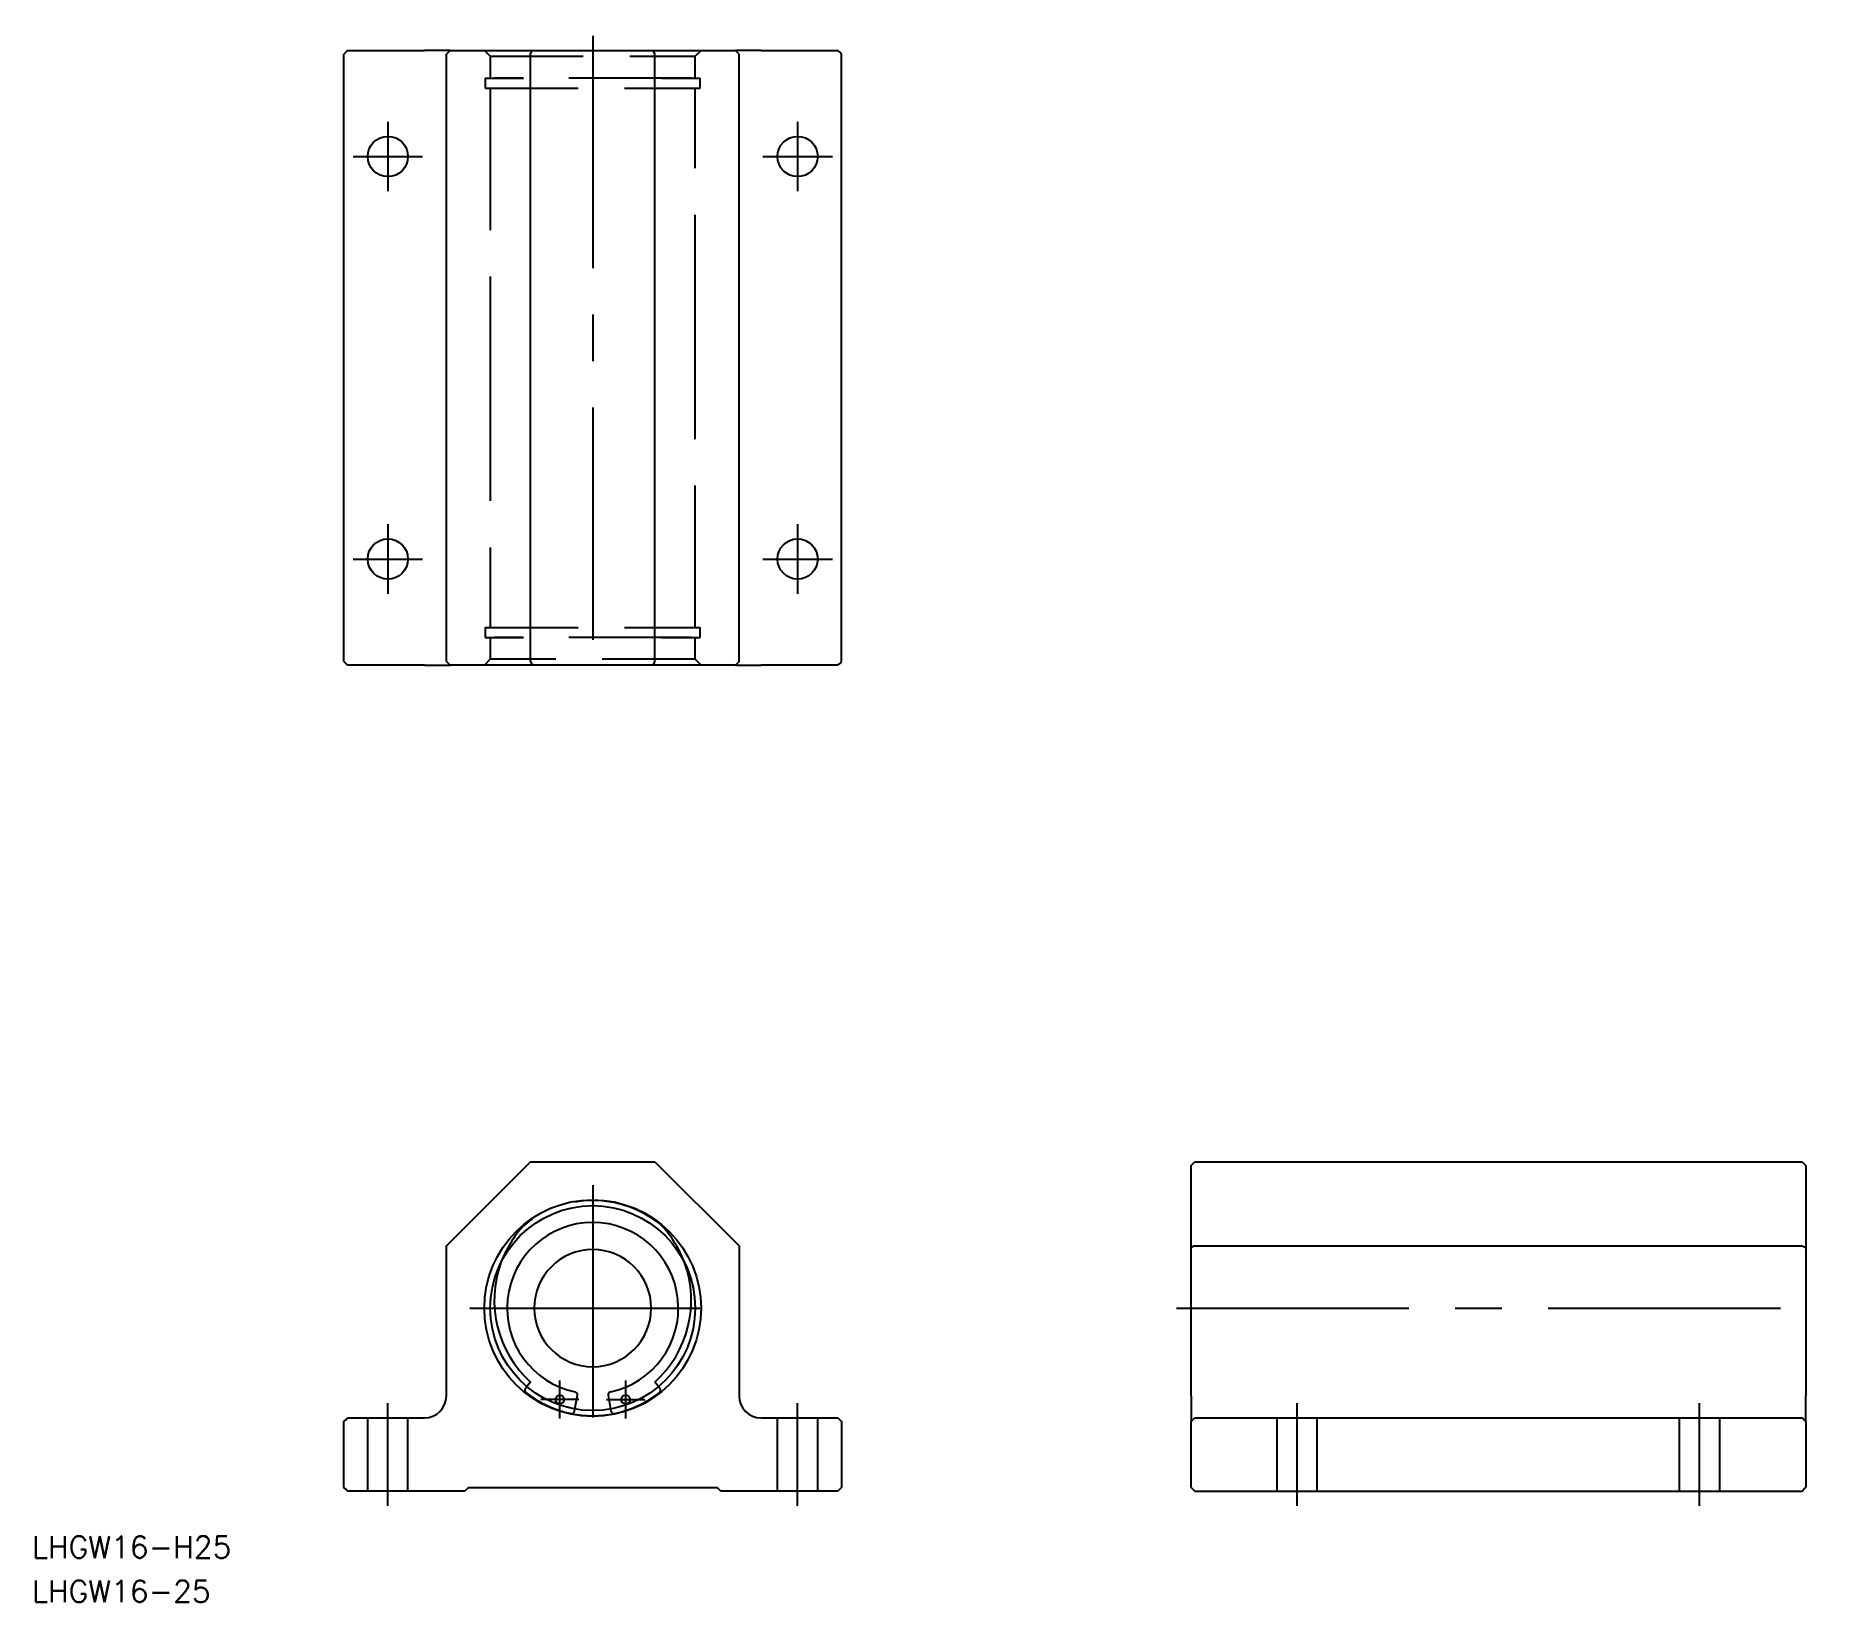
# Model space of a CAD drawing. Extents: x -76 to 168, y -40 to 174.
import ezdxf

# ---------------------------------------------------------------- set-up
doc = ezdxf.new("R2010")
doc.units = 0
doc.linetypes.add('CENTER', pattern=[50.8, 31.75, -6.35, 6.35, -6.35])
doc.linetypes.add('DASHED', pattern=[19.05, 12.7, -6.35])
doc.layers.get('0').update_dxf_attribs({"linetype": 'CONTINUOUS'})
doc.layers.add('CENTER', color=1, linetype='CENTER')
doc.styles.get("Standard").update_dxf_attribs({"font": 'txt.shx', "height": 3, "bigfont": 'bigfont.shx'})

msp = doc.modelspace()

# ---------------------------------------------------------------- linework, layer by layer
at = {"color": 7, "linetype": 'CONTINUOUS'}
for p, q in [((-33.75, 171.59), (-34, 171.34)), ((-34, 88.34), (-34, 171.34)), ((-33.5, 171.84), (-33.75, 171.59)), ((-33.5, 171.84), (-23, 171.84)), ((-19.5, 171.84), (-23, 171.84)), ((-20, 171.34), (-19.5, 171.84)), ((-20, 88.34), (-20, 171.34)), ((-19.5, 171.84), (-8.29, 171.84)), ((-8.5, 171.34), (-8.29, 171.84)), ((-8.5, 88.34), (-8.5, 171.34)), ((-8.29, 171.84), (8.29, 171.84)), ((8.29, 171.84), (19.5, 171.84)), ((8.5, 171.34), (8.29, 171.84)), ((8.5, 88.34), (8.5, 171.34)), ((23, 171.84), (19.5, 171.84)), ((20, 171.34), (19.5, 171.84)), ((20, 88.34), (20, 171.34)), ((23, 171.84), (33.5, 171.84)), ((33.75, 171.59), (33.5, 171.84)), ((34, 171.34), (33.75, 171.59)), ((34, 88.34), (34, 171.34)), ((-34, 88.34), (-33.75, 88.09)), ((-33.75, 88.09), (-33.5, 87.84)), ((-23, 87.84), (-33.5, 87.84)), ((-23, 87.84), (-19.5, 87.84)), ((-20, 88.34), (-19.5, 87.84)), ((-8.29, 87.84), (-19.5, 87.84)), ((-8.5, 88.34), (-8.29, 87.84)), ((8.29, 87.84), (-8.29, 87.84)), ((8.29, 87.84), (8.5, 88.34)), ((19.5, 87.84), (8.29, 87.84)), ((20, 88.34), (19.5, 87.84)), ((19.5, 87.84), (23, 87.84)), ((33.5, 87.84), (23, 87.84)), ((33.5, 87.84), (33.75, 88.09)), ((33.75, 88.09), (34, 88.34)), ((-20, 8.5), (-8.5, 20)), ((-8.5, 20), (8.5, 20)), ((8.5, 20), (20, 8.5)), ((81.78, 19.5), (82.28, 20)), ((82.28, 20), (165.28, 20)), ((165.28, 20), (165.78, 19.5)), ((81.78, 8.29), (81.78, 19.5)), ((165.78, 19.5), (165.78, 8.29)), ((-20, -12), (-20, 8.5)), ((20, 8.5), (20, -12)), ((82.28, 8.5), (81.78, 8.29)), ((81.78, -12), (81.78, 8.29)), ((82.28, 8.5), (165.28, 8.5)), ((165.28, 8.5), (165.78, 8.29)), ((165.78, 8.29), (165.78, -12)), ((-8.49, -10.11), (-9, -10.72)), ((-2.43, -13.79), (-2.1, -11.91)), ((2.1, -11.91), (2.43, -13.79)), ((9, -10.72), (8.49, -10.11)), ((81.78, -12), (81.78, -15.5)), ((165.78, -15.5), (165.78, -12)), ((-34, -15.5), (-33.75, -15.25)), ((-34, -24.5), (-34, -15.5)), ((-33.75, -15.25), (-33.5, -15)), ((-33.5, -15), (-23, -15)), ((23, -15), (33.5, -15)), ((33.5, -15), (33.75, -15.25)), ((33.75, -15.25), (34, -15.5)), ((34, -15.5), (34, -24.5)), ((81.78, -15.5), (82.03, -15.25)), ((81.78, -24.5), (81.78, -15.5)), ((82.28, -15), (82.03, -15.25)), ((82.28, -15), (165.28, -15)), ((165.53, -15.25), (165.28, -15)), ((165.53, -15.25), (165.78, -15.5)), ((165.78, -15.5), (165.78, -24.5)), ((-33.75, -24.75), (-34, -24.5)), ((-33.5, -25), (-33.75, -24.75)), ((-17.5, -25), (-33.5, -25)), ((-17, -24.5), (-17.5, -25)), ((-17, -24.5), (17, -24.5)), ((17.5, -25), (17, -24.5)), ((33.5, -25), (17.5, -25)), ((33.75, -24.75), (33.5, -25)), ((34, -24.5), (33.75, -24.75)), ((81.78, -24.5), (82.03, -24.75)), ((82.03, -24.75), (82.28, -25)), ((82.28, -25), (165.28, -25)), ((165.28, -25), (165.53, -24.75)), ((165.53, -24.75), (165.78, -24.5))]:
    msp.add_line(p, q, dxfattribs=at)
at = {"color": 3, "linetype": 'DASHED'}
for p, q in [((-14.8, 171.84), (-14, 171.04)), ((-14, 171.04), (14, 171.04)), ((-14, 171.04), (-14, 168.04)), ((14, 171.04), (14.8, 171.84)), ((14, 168.04), (14, 171.04)), ((-14.7, 168.04), (-14.7, 166.69)), ((-14.7, 168.04), (-9.45, 168.04)), ((-14.7, 166.69), (14.7, 166.69)), ((-14, 166.69), (-14, 166.44)), ((-14, 166.44), (-14, 161.59)), ((-9.45, 168.04), (-13.46, 168.04)), ((9.45, 168.04), (-9.45, 168.04)), ((9.45, 168.04), (14.7, 168.04)), ((13.46, 168.04), (9.45, 168.04)), ((14, 166.44), (14, 166.69)), ((14, 161.59), (14, 166.44)), ((14.7, 166.69), (14.7, 168.04)), ((-14, 161.59), (-14, 159.99)), ((14, 159.99), (14, 161.59)), ((-14, 159.99), (-14, 136.69)), ((-14, 159.99), (-14, 136.69)), ((14, 136.69), (14, 159.99)), ((14, 136.69), (14, 159.99)), ((-14, 136.69), (-14, 135.09)), ((14, 135.09), (14, 136.69)), ((-14, 135.09), (-14, 130.24)), ((-14, 135.09), (-14, 130.24)), ((14, 130.24), (14, 135.09)), ((14, 130.24), (14, 135.09)), ((-14, 130.24), (-14, 129.44)), ((-14, 129.44), (-14, 124.59)), ((-14, 129.44), (-14, 124.59)), ((14, 129.44), (14, 130.24)), ((14, 124.59), (14, 129.44)), ((14, 124.59), (14, 129.44)), ((-14, 124.59), (-14, 122.99)), ((14, 122.99), (14, 124.59)), ((-14, 122.99), (-14, 99.69)), ((-14, 122.99), (-14, 99.69)), ((14, 99.69), (14, 122.99)), ((14, 99.69), (14, 122.99)), ((-14, 99.69), (-14, 98.09)), ((-14, 98.09), (-14, 93.24)), ((14, 98.09), (14, 99.69)), ((14, 93.24), (14, 98.09)), ((-14.7, 92.99), (14.7, 92.99)), ((-14.7, 92.99), (-14.7, 91.64)), ((-14, 93.24), (-14, 92.99)), ((14, 92.99), (14, 93.24)), ((14.7, 91.64), (14.7, 92.99)), ((-14.7, 91.64), (-9.45, 91.64)), ((-14, 91.64), (-14, 88.64)), ((-9.45, 91.64), (-13.46, 91.64)), ((9.45, 91.64), (-9.45, 91.64)), ((9.45, 91.64), (14.7, 91.64)), ((13.46, 91.64), (9.45, 91.64)), ((14, 88.64), (14, 91.64)), ((-14, 88.64), (-14.8, 87.84)), ((14, 88.64), (-14, 88.64)), ((14.8, 87.84), (14, 88.64)), ((-9, -10.72), (-9.19, -10.95)), ((9.19, -10.95), (9, -10.72)), ((-2.48, -14.08), (-2.43, -13.79)), ((2.43, -13.79), (2.48, -14.08)), ((-30.75, -25), (-30.75, -15)), ((-25.25, -25), (-25.25, -15)), ((25.25, -25), (25.25, -15)), ((30.75, -25), (30.75, -15)), ((93.53, -25), (93.53, -15)), ((99.03, -25), (99.03, -15)), ((148.53, -25), (148.53, -15)), ((154.03, -25), (154.03, -15))]:
    msp.add_line(p, q, dxfattribs=at)
at = {"color": 7, "linetype": 'CONTINUOUS'}
for centre, radius in [((-28, 157.34), 2.75), ((28, 157.34), 2.75), ((-28, 102.34), 2.75), ((28, 102.34), 2.75), ((0, 0), 14.8), ((0, 0), 14), ((-4.5, -12.5), 0.6), ((4.5, -12.5), 0.6)]:
    msp.add_circle(centre, radius, dxfattribs=at)
at = {"color": 3, "linetype": 'DASHED'}
for centre, radius, start, end in [((0, 0), 14.7, 50.0053, 129.9947), ((1.54, 1.05), 15, 137.0848, 159.8383), ((-1.54, 1.05), 15, 20.1617, 42.9152), ((-8.88, -11.21), 0.4, 140, 231.6029), ((0, 0), 14.7, 231.6029, 258.3971), ((0, 0), 14.7, 281.6029, 308.3971), ((8.88, -11.21), 0.4, 308.3971, 40), ((-2.88, -14.01), 0.4, 258.3971, 350), ((0, 0), 14.7, 258.3971, 281.6029), ((2.88, -14.01), 0.4, 190, 281.6029)]:
    msp.add_arc(centre, radius, start, end, dxfattribs=at)
at = {"color": 7, "linetype": 'CONTINUOUS'}
for centre, radius, start, end in [((0, 0), 11.7, 281.8944, 258.1056), ((0, 0), 8, 90, 0), ((0, 0), 8, 0, 90), ((1.54, 1.05), 15, 159.8383, 228.0739), ((-1.54, 1.05), 15, 311.9261, 20.1617), ((-23, -12), 3, 270, 0), ((-2.49, -11.84), 0.4, 350, 78.1056), ((2.49, -11.84), 0.4, 101.8944, 190), ((23, -12), 3, 180, 270)]:
    msp.add_arc(centre, radius, start, end, dxfattribs=at)
at = {"layer": 'CENTER', "color": 1, "linetype": 'CENTER'}
for p, q in [((0, 173.84), (0, 85.84)), ((-28, 162.09), (-28, 152.59)), ((28, 162.09), (28, 152.59)), ((-32.75, 157.34), (-23.25, 157.34)), ((23.25, 157.34), (32.75, 157.34)), ((-28, 107.09), (-28, 97.59)), ((28, 107.09), (28, 97.59)), ((-32.75, 102.34), (-23.25, 102.34)), ((23.25, 102.34), (32.75, 102.34)), ((0, 16.8), (0, -16.8)), ((79.78, 0), (167.78, 0)), ((-16.8, 0), (16.8, 0)), ((-4.5, -15.1), (-4.5, -9.9)), ((4.5, -9.9), (4.5, -15.1)), ((-28, -27), (-28, -13)), ((-1.9, -12.5), (-7.1, -12.5)), ((1.9, -12.5), (7.1, -12.5)), ((28, -27), (28, -13)), ((96.28, -27), (96.28, -13)), ((151.28, -27), (151.28, -13))]:
    msp.add_line(p, q, dxfattribs=at)

# ---------------------------------------------------------------- texts
at = {"color": 7, "linetype": 'CONTINUOUS'}
for s, p in [('LHGW16-H25', (-76.64, -34.14)), ('LHGW16-25', (-76.64, -40.19))]:
    msp.add_text(s, height=3, dxfattribs=at).set_placement(p)

doc.saveas('drawing.dxf')
